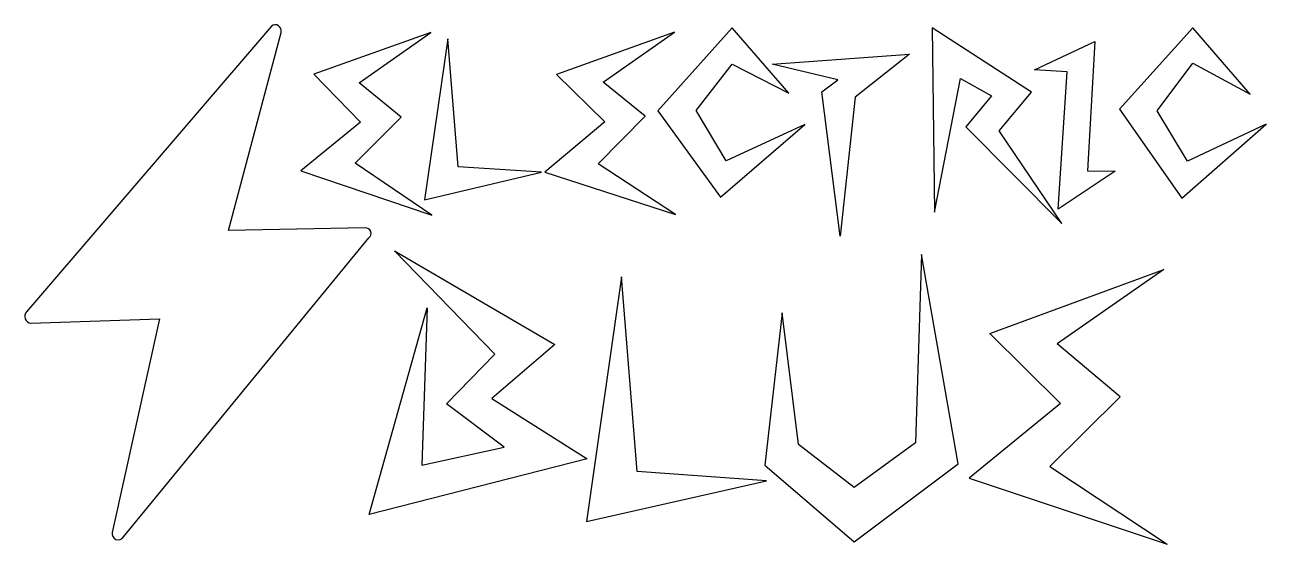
# Model space of a CAD drawing. Extents: x -23.8 to 24.9, y -10.3 to 10.1.
import ezdxf

# ---------------------------------------------------------------- set-up
doc = ezdxf.new("R2010")
doc.units = 0
doc.layers.add('MODELSKETCH_VISIBLE', color=7, linetype='CONTINUOUS')

msp = doc.modelspace()

# ---------------------------------------------------------------- linework, layer by layer
at = {"layer": 'MODELSKETCH_VISIBLE'}
for p, q in [((-14.134, 10.026), (-23.751, -1.191)), ((-15.827, 1.999), (-13.756, 9.782)), ((-7.877, 9.782), (-12.47, 8.142)), ((-10.686, 7.806), (-7.877, 9.782)), ((1.69, 9.797), (-2.942, 8.125)), ((-1.115, 7.83), (1.69, 9.797)), ((3.952, 9.964), (1.031, 6.702)), ((6.174, 7.39), (3.952, 9.964)), ((11.81, 9.961), (11.903, 2.717)), ((15.703, 7.439), (11.81, 9.961)), ((22.041, 9.956), (19.165, 6.765)), ((24.291, 7.355), (22.041, 9.956)), ((-7.203, 9.523), (-8.123, 3.202)), ((-6.797, 4.505), (-7.203, 9.523)), ((15.819, 8.313), (18.193, 9.419)), ((18.193, 9.419), (17.91, 4.339)), ((5.525, 8.534), (10.913, 8.926)), ((10.913, 8.926), (8.789, 7.242)), ((2.543, 6.71), (3.952, 8.528)), ((3.952, 8.528), (6.174, 7.39)), ((8.097, 7.922), (5.525, 8.534)), ((17.112, 8.233), (15.819, 8.313)), ((20.637, 6.704), (22.041, 8.571)), ((22.041, 8.571), (24.291, 7.355)), ((-12.47, 8.142), (-10.638, 6.254)), ((-9.04, 6.457), (-10.686, 7.806)), ((-2.942, 8.125), (-1.042, 6.268)), ((0.539, 6.488), (-1.115, 7.83)), ((7.47, 7.446), (8.097, 7.922)), ((11.903, 2.717), (12.923, 7.974)), ((12.923, 7.974), (14.138, 7.285)), ((16.755, 2.834), (17.112, 8.233)), ((8.192, 1.775), (7.47, 7.446)), ((14.436, 5.911), (15.703, 7.439)), ((8.789, 7.242), (8.192, 1.775)), ((14.138, 7.285), (13.131, 6.071)), ((-10.843, 4.644), (-9.04, 6.457)), ((-1.304, 4.624), (0.539, 6.488)), ((1.031, 6.702), (3.496, 3.313)), ((3.724, 4.732), (2.543, 6.71)), ((19.165, 6.765), (21.607, 3.267)), ((21.835, 4.717), (20.637, 6.704)), ((-10.638, 6.254), (-12.979, 4.348)), ((-1.042, 6.268), (-3.405, 4.294)), ((3.496, 3.313), (6.809, 6.165)), ((6.809, 6.165), (3.724, 4.732)), ((13.131, 6.071), (16.892, 2.269)), ((16.892, 2.269), (14.436, 5.911)), ((21.607, 3.267), (24.921, 6.176)), ((24.921, 6.176), (21.835, 4.717)), ((-7.836, 2.608), (-10.843, 4.644)), ((-3.537, 4.285), (-6.797, 4.505)), ((1.732, 2.628), (-1.304, 4.624)), ((-12.979, 4.348), (-7.836, 2.608)), ((-8.123, 3.202), (-3.537, 4.285)), ((-3.405, 4.294), (1.732, 2.628)), ((18.994, 4.33), (16.755, 2.834)), ((17.91, 4.339), (18.994, 4.33)), ((-10.46, 2.099), (-15.827, 1.999)), ((-19.945, -10.034), (-10.316, 1.709)), ((-9.302, 1.203), (-3.003, -2.476)), ((-5.359, -2.86), (-9.302, 1.203)), ((11.389, 1.054), (11.155, -6.347)), ((12.826, -7.168), (11.389, 1.054)), ((-0.394, 0.176), (-1.768, -9.426)), ((0.226, -7.463), (-0.394, 0.176)), ((14.066, -2.041), (20.909, 0.47)), ((20.909, 0.47), (16.709, -2.454)), ((-10.292, -9.151), (-8.016, -1.039)), ((-8.016, -1.039), (-8.23, -7.217)), ((5.918, -1.232), (5.235, -7.224)), ((6.564, -6.407), (5.918, -1.232)), ((-23.579, -1.642), (-18.533, -1.467)), ((-18.533, -1.467), (-20.385, -9.862)), ((14.066, -2.041), (16.844, -4.791)), ((-7.267, -4.807), (-5.359, -2.86)), ((-3.003, -2.476), (-5.482, -4.6)), ((19.195, -4.538), (16.709, -2.454)), ((-5, -6.509), (-7.267, -4.807)), ((-5.482, -4.6), (-1.742, -6.975)), ((16.844, -4.791), (13.266, -7.731)), ((16.431, -7.266), (19.195, -4.538)), ((-8.23, -7.217), (-5, -6.509)), ((8.742, -8.096), (6.564, -6.407)), ((11.155, -6.347), (8.742, -8.096)), ((-1.742, -6.975), (-10.292, -9.151)), ((5.235, -7.224), (8.744, -10.227)), ((8.744, -10.227), (12.826, -7.168)), ((16.431, -7.266), (21.029, -10.324)), ((5.304, -7.837), (0.226, -7.463)), ((13.266, -7.731), (21.029, -10.324)), ((-1.768, -9.426), (5.304, -7.837))]:
    msp.add_line(p, q, dxfattribs=at)
for centre, radius, start, end in [((-13.985, 9.843), 0.237, 345.0994, 129.1167), ((-10.435, 1.887), 0.214, 303.7503, 96.7725), ((-23.543, -1.37), 0.275, 139.393, 262.2865), ((-20.151, -9.913), 0.239, 167.5584, 329.6687)]:
    msp.add_arc(centre, radius, start, end, dxfattribs=at)

doc.saveas('drawing.dxf')
